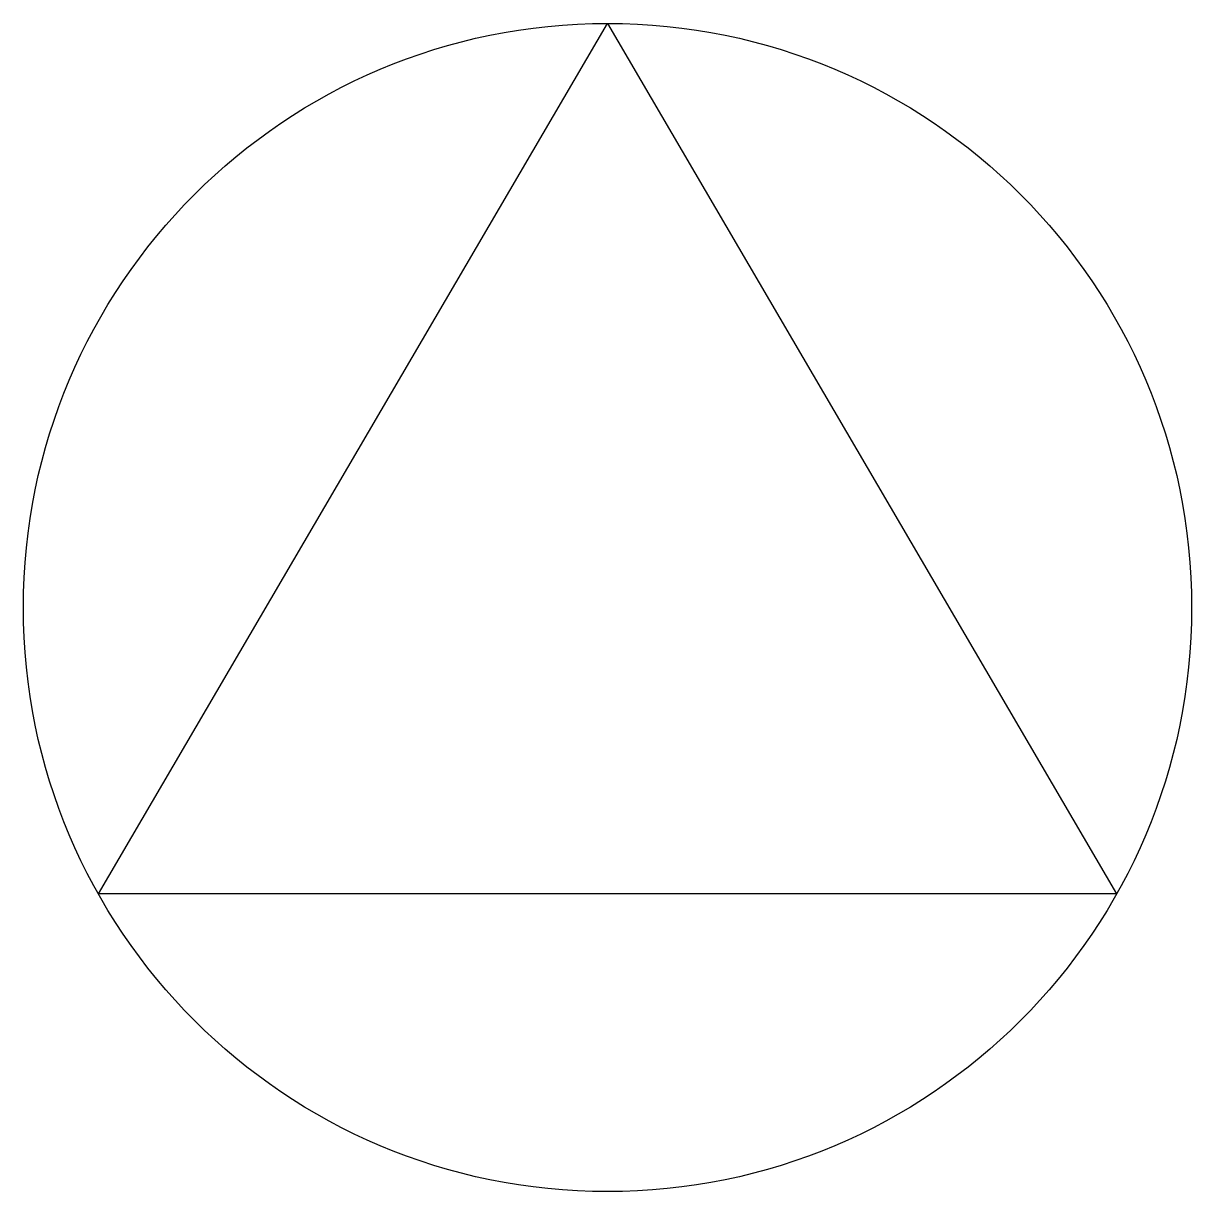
# Model space of a CAD drawing. Extents: x -1 to 1, y -1 to 1.
import ezdxf

# ---------------------------------------------------------------- set-up
doc = ezdxf.new("R2010")
doc.units = 0
doc.header["$LTSCALE"] = 0.2

msp = doc.modelspace()

# ---------------------------------------------------------------- linework, layer by layer
at = {"ltscale": 0.1, "flags": 128}
msp.add_lwpolyline([(-0.8715, -0.4904), (0, 1), (0.8715, -0.4904)], close=True, dxfattribs=at)
at = {"lineweight": -3}
msp.add_circle((0, 0), 1, dxfattribs=at)

doc.saveas('drawing.dxf')
